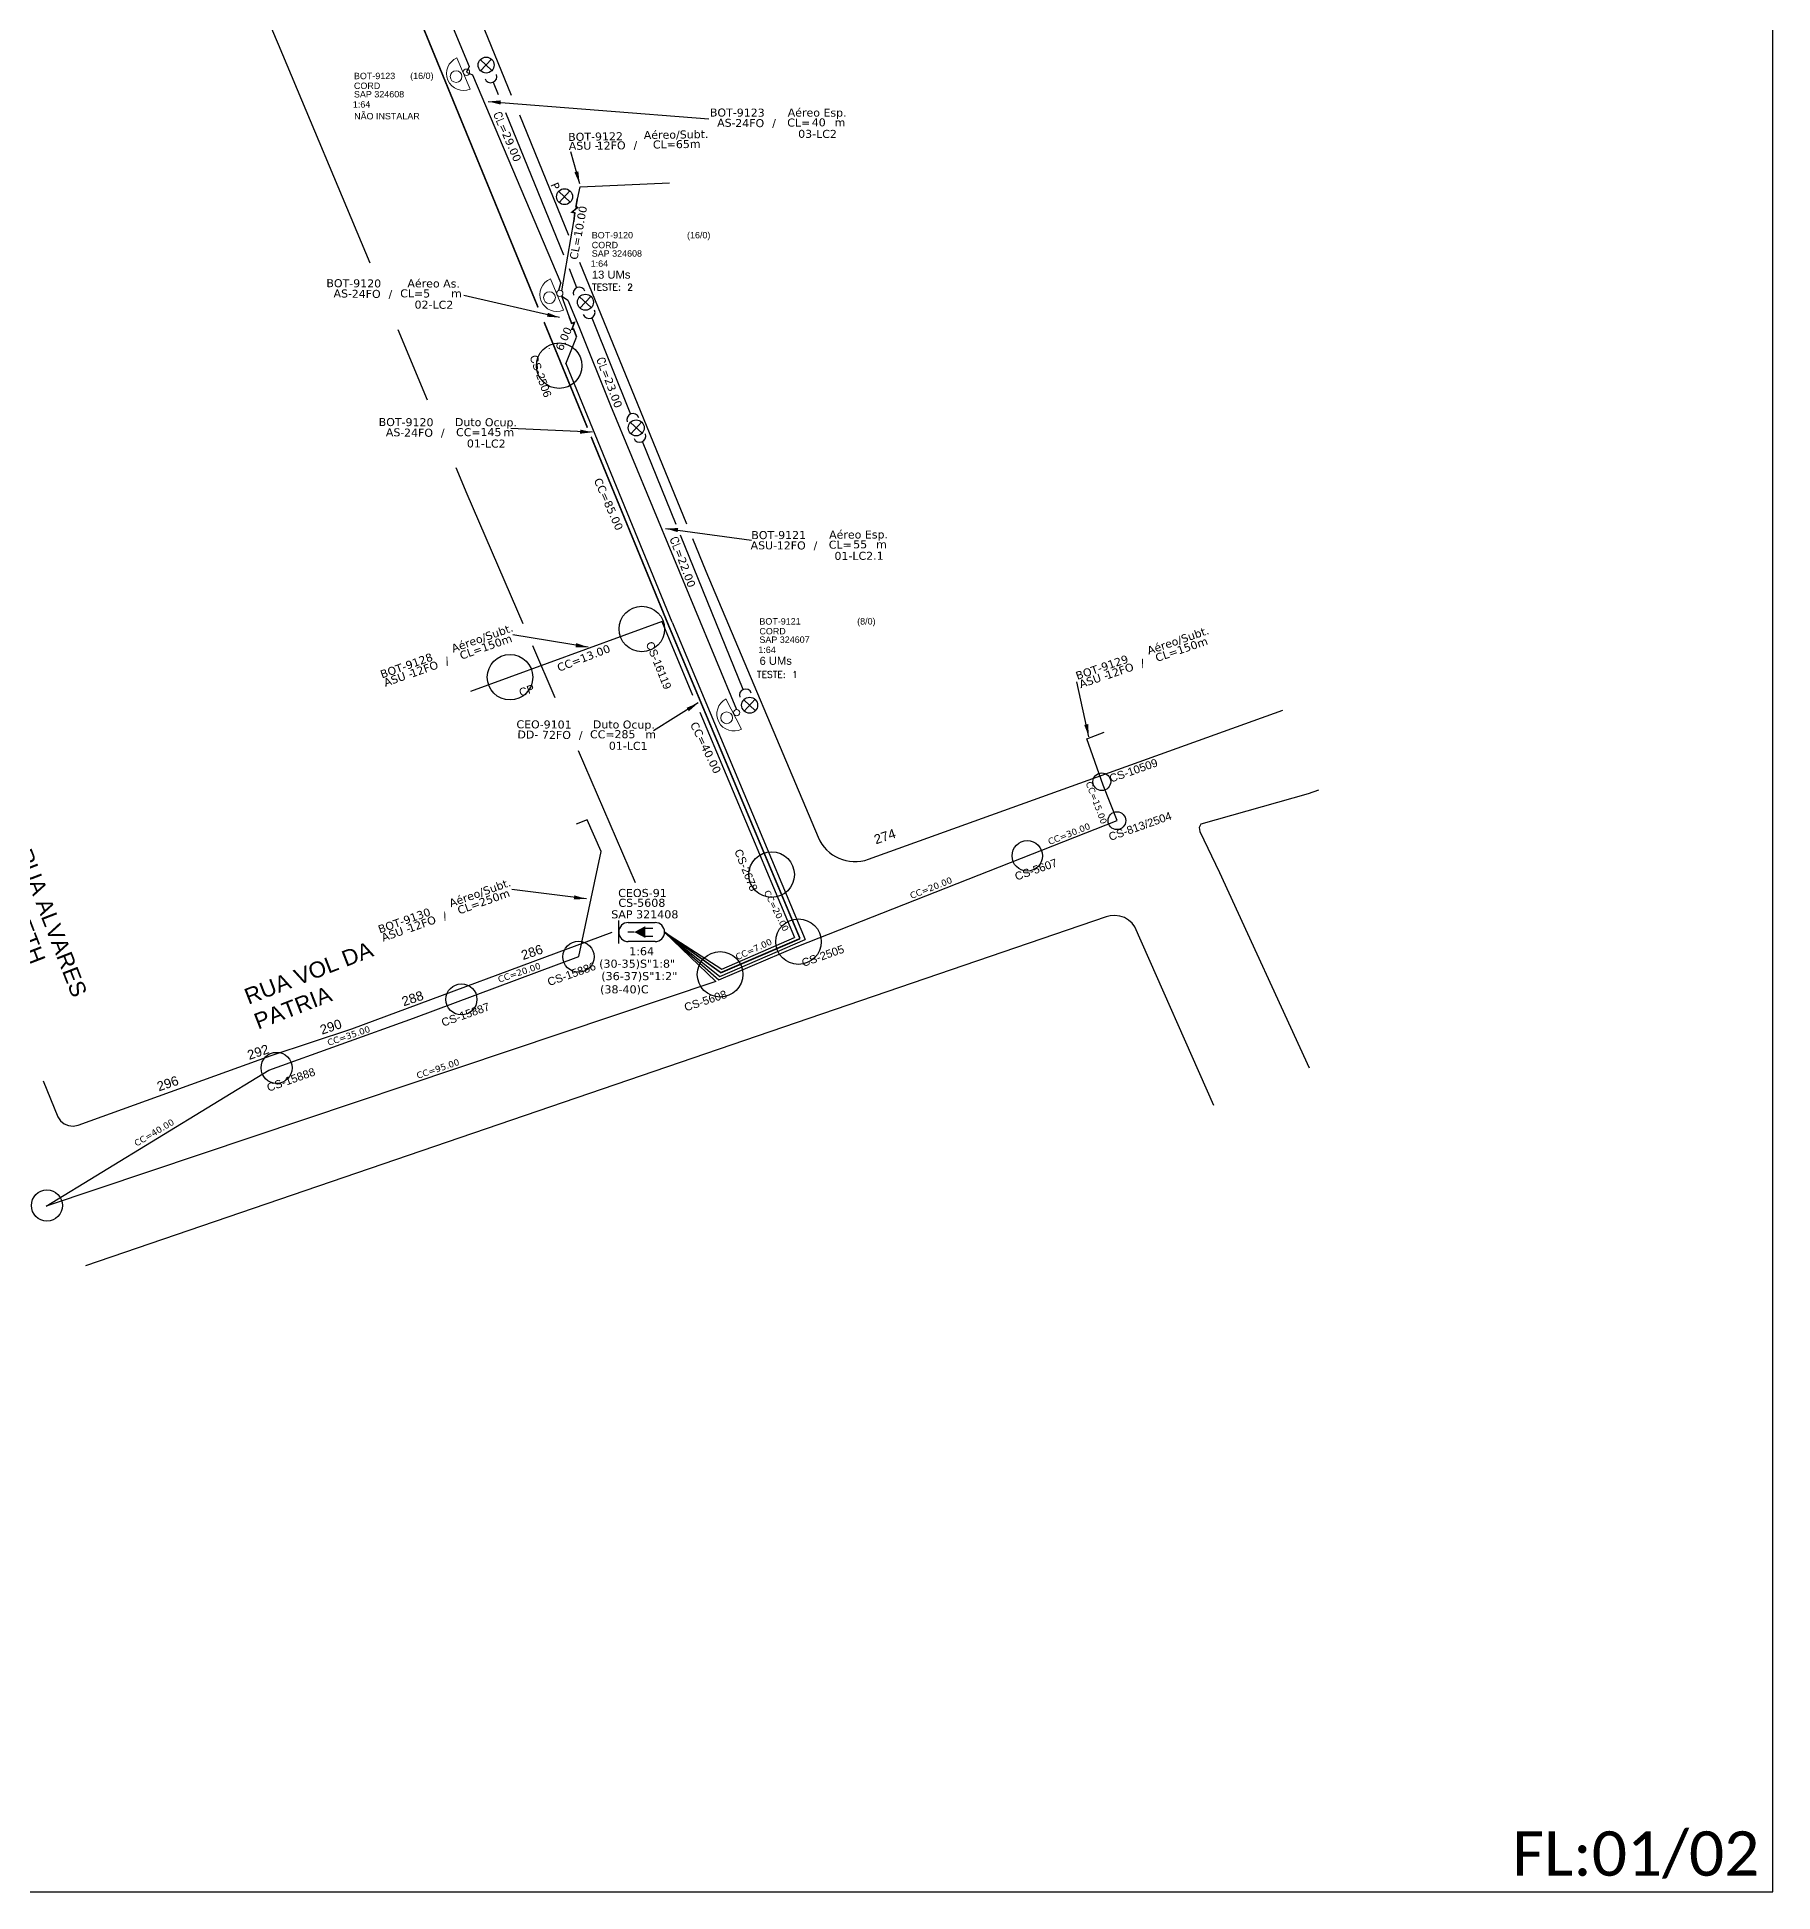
# Model space of a CAD drawing. Extents: x -89 to 1695, y 705 to 1299.
# Drawn here: x 471.3 to 749.2, y 705 to 1002.2 of the extents above; entities that cross this region are included whole.
import ezdxf
from ezdxf.enums import TextEntityAlignment as Align

# ---------------------------------------------------------------- set-up
doc = ezdxf.new("R2010")
doc.units = 0
for name, color, linetype in [('10.4-Postes', 1, 'Continuous'), ('20.4-CEOS', 1, 'Continuous'), ('CAP a instalar', 1, 'Continuous'), ('CD a instalar', 1, 'Continuous'), ('celulas gpon', 7, 'Continuous'), ('label_cabos', 7, 'Continuous'), ('Legenda', 1, 'Continuous'), ('locais', 7, 'Continuous'), ('locais legendas', 7, 'Continuous'), ('QUADRA', 7, 'Continuous'), ('Segmento de Logradouro Texto', 5, 'Continuous'), ('Subida Lateral', 5, 'Continuous')]:
    doc.layers.add(name, color=color, linetype=linetype)
for name, color, linetype, lineweight in [("20.0-LEGENDA DOS CDO'S", 1, 'Continuous', 0), ('20.2-CDO_POSTE', 1, 'Continuous', 5), ('20.6-CORDOALHA_SUPORTE', 7, 'Continuous', 25), ('CORDOALHA_SUPORTE', 7, 'Continuous', 25)]:
    doc.layers.add(name, color=color, linetype=linetype, lineweight=lineweight)
doc.layers.add('EXTRA', color=50, linetype='Continuous', plot=False)
doc.styles.add('ARIAL', font='arial.ttf')
doc.styles.add('DIGICADE', font='arial.ttf')
doc.styles.add('ROMANS', font='romans')
doc.styles.add('siredit', font='verdana.ttf')
doc.styles.get("Standard").update_dxf_attribs({"font": 'arial.ttf'})
doc.styles.add('WMF-Calibri0', font='calibri.ttf')
doc.linetypes.add('FENCELINE1', pattern='A,0.25,-0.1,[133,ltypeshp.shx,S=0.1,R=0,X=-0.1,Y=0],-0.1,1', length=1.45)
doc.dimstyles.new('CC', dxfattribs={"dimtxt": 1, "dimasz": 2, "dimexe": 0.18, "dimexo": 0.0625, "dimgap": 0.09, "dimtad": 0, "dimdec": 0, "dimrnd": 1, "dimzin": 0, "dimdsep": 46, "dimtxsty": 'siredit', "dimblk": 'NONE', "dimcen": 0, "dimse1": 1, "dimse2": 1, "dimsd1": 1, "dimsd2": 1, "dimclrt": 7, "dimadec": 0, "dimazin": 0, "dimtfac": 1, "dimtdec": 0, "dimtofl": 0, "dimtmove": 0, "dimatfit": 3, "dimfxl": 0, "dimtolj": 1, "dimtzin": 0, "dimarcsym": 0})

# ---------------------------------------------------------------- blocks, each defined once
blk = doc.blocks.new('MANHOLE_MS')
at = {"linetype": 'Continuous'}
blk.add_circle((-0.00000001, 0), 0.00001012, dxfattribs=at)
blk = doc.blocks.new('LEGENDA DOS CABOS')
at = {"layer": 'EXTRA', "color": 0, "style": 'siredit'}
for tag, p in [('ID', (4.6, 0.97)), ('XX', (9.03, 0.97))]:
    blk.add_attdef(tag, text='', height=0.48, rotation=359.69, dxfattribs=at).set_placement(p, align=Align.MIDDLE_CENTER)
at = {"layer": 'Legenda', "color": 0, "style": 'siredit'}
for tag, p in [('TIPO_CABO', (1.31, 0)), ('CABO', (4.69, -0.05)), ('/', (6.81, -0.05)), ('METROS', (10.03, -0.05))]:
    blk.add_attdef(tag, text='', height=0.8, rotation=359.69, dxfattribs=at).set_placement(p, align=Align.MIDDLE_CENTER)
blk = doc.blocks.new('*U100')
at = {"layer": '20.4-CEOS', "color": 7, "style": 'siredit'}
for tag, p in [('FIBRAS_SPLITTER', (0, 0)), ('FIBRAS_TOP_C', (0, -4.13)), ('RESERVA_FINAIS', (0, -5.46))]:
    blk.add_attdef(tag, p, '', height=1.01, dxfattribs=at)
for tag, p, flags in [('ID_ATIVIDADE', (0, -6.77), 3), ('QTDE', (0, -9.4), 1), ('FATOR', (0, -8.09), 1), ('FID', (0, -10.71), 1)]:
    blk.add_attdef(tag, p, '', height=1.01, dxfattribs=dict(at, flags=flags))
blk = doc.blocks.new('*U102')
at = {"color": 0}
blk.add_line((2.16, -0.5), (-2.08, -0.76), dxfattribs=at)
for centre, radius in [((-0.02, 0.38), 0.733), ((0.07, -1.02), 0.393)]:
    blk.add_circle(centre, radius, dxfattribs=at)
blk.add_arc((0.04, -0.63), 2.12, 3.4416, 183.4416, dxfattribs=at)
blk = doc.blocks.new('Inst CDOE-16 CAIXA DIST OPT CDOE 48F_16D C_SPL_2_1_8')
at = {"layer": "20.0-LEGENDA DOS CDO'S", "color": 0}
for tag, p, style, flags in [('ID_ATIVIDADE', (0.12, 6.47), 'ARIAL', 3), ('FATOR', (7.92, 6.47), 'ARIAL', 1), ('QTDE', (0.1, -1.17), 'DIGICADE', 3)]:
    blk.add_attdef(tag, p, '', height=0.8, rotation=0.118, dxfattribs=dict(at, style=style, flags=flags))
at = {"layer": "20.0-LEGENDA DOS CDO'S", "color": 0, "style": 'ARIAL'}
for tag, p, height in [('CORDOALHA', (0.12, 4.02), 0.8), ('FID', (0.12, 5.25), 0.8), ('1:XX', (-0.01, 1.7), 0.8), ('SAP', (0.12, 2.96), 0.8), ('UMS', (0.14, 0.22), 1)]:
    blk.add_attdef(tag, p, '', height=height, rotation=0.118, dxfattribs=at)
blk.add_attdef('FIBRAS_UTILIZADAS', text='', height=0.8, rotation=0.118, dxfattribs=at).set_placement((13.48, 5.26), align=Align.CENTER)
blk = doc.blocks.new('Teste  FTTH')
at = {"color": 0, "lineweight": 0, "style": 'ROMANS'}
for tag, p in [('TESTE', (-2.3, -0.29)), ('QTDE', (0.21, -0.29))]:
    blk.add_attdef(tag, p, '', height=0.48, dxfattribs=at)
for tag, p, flags in [('FID', (-2.23, -1.25), 1), ('FATOR', (-2.23, -2.03), 3), ('ID_ATIVIDADE', (-2.23, -2.72), 3)]:
    blk.add_attdef(tag, p, '', height=0.48, dxfattribs=dict(at, flags=flags))
blk = doc.blocks.new('*U104')
at = {"color": 0}
blk.add_line((1.51, -1.63), (-2.15, 0.54), dxfattribs=at)
for centre, radius in [((0.2, 0.32), 0.733), ((-0.52, -0.89), 0.393)]:
    blk.add_circle(centre, radius, dxfattribs=at)
blk.add_arc((-0.32, -0.55), 2.12, 329.3268, 149.3268, dxfattribs=at)
blk = doc.blocks.new('Inst CDOE-8 CAIXA DIST OPT CDOE 48F_8D C_SPL OPTAP')
at = {"layer": "20.0-LEGENDA DOS CDO'S", "color": 0}
for tag, p, style, flags in [('ID_ATIVIDADE', (0.12, 6.47), 'ARIAL', 3), ('FATOR', (7.92, 6.47), 'ARIAL', 1), ('QTDE', (0.23, -0.97), 'DIGICADE', 3)]:
    blk.add_attdef(tag, p, '', height=0.8, rotation=0.118, dxfattribs=dict(at, style=style, flags=flags))
at = {"layer": "20.0-LEGENDA DOS CDO'S", "color": 0, "style": 'ARIAL'}
for tag, p, height in [('CORDOALHA', (0.12, 4.02), 0.8), ('FID', (0.12, 5.25), 0.8), ('1:XX', (-0.01, 1.7), 0.8), ('SAP', (0.12, 2.96), 0.8), ('UMS', (0.14, 0.22), 1)]:
    blk.add_attdef(tag, p, '', height=height, rotation=0.118, dxfattribs=at)
blk.add_attdef('FIBRAS_UTILIZADAS', text='', height=0.8, rotation=0.118, dxfattribs=at).set_placement((13.48, 5.26), align=Align.CENTER)
blk = doc.blocks.new('*U105')
at = {"color": 0}
blk.add_line((2.16, -0.52), (-2.08, -0.75), dxfattribs=at)
for centre, radius in [((-0.02, 0.38), 0.733), ((0.06, -1.02), 0.393)]:
    blk.add_circle(centre, radius, dxfattribs=at)
blk.add_arc((0.04, -0.63), 2.12, 3.0849, 183.0849, dxfattribs=at)
blk = doc.blocks.new('Inst CORD ALUMINIO 4.8 MM 3F(sem recursos)')
at = {"layer": '20.6-CORDOALHA_SUPORTE', "color": 0, "lineweight": 0, "style": 'ROMANS'}
blk.add_attdef('LANCE', text='', height=1, dxfattribs=at).set_placement((-0.54, -2.21), align=Align.RIGHT)
at = {"layer": '20.6-CORDOALHA_SUPORTE', "color": 0, "style": 'siredit'}
blk.add_attdef('QTDE', (-0.54, -2.21), '', height=1, rotation=359.69, dxfattribs=at)
at = {"layer": '20.6-CORDOALHA_SUPORTE', "color": 0, "lineweight": 0, "style": 'ROMANS'}
for tag, p, flags in [('FATOR', (-5.2, -4.44), 3), ('ID_ATIVIDADE', (-5.2, -6.67), 3), ('FID', (-5.2, -8.9), 1)]:
    blk.add_attdef(tag, p, '', height=1, dxfattribs=dict(at, flags=flags))
blk = doc.blocks.new('_None')
blk = doc.blocks.new('Inst CB DT OCUP CFOA-SM-AS-80-TS-24')
at = {"layer": 'label_cabos', "color": 0, "style": 'siredit'}
for tag, flags, p in [('ID_ATIVIDADE', 3, (1.31, 2.67)), ('FATOR', 1, (11.56, 2.55))]:
    blk.add_attdef(tag, text='', height=1, rotation=359.69, dxfattribs=dict(at, flags=flags)).set_placement(p, align=Align.MIDDLE_CENTER)
for tag, p in [('TIPO_CABO', (1.76, 0)), ('DESTINO_CABO', (3.13, 1.26)), ('CABO', (4.69, -0.05)), ('/', (7.71, -0.05)), ('LANCE', (10.91, 0)), ('TIPO_CABO', (13.11, 1.24)), ('UND', (15.96, 0)), ('FID', (13.15, -1.41))]:
    blk.add_attdef(tag, text='', height=1, rotation=359.69, dxfattribs=at).set_placement(p, align=Align.MIDDLE_CENTER)
blk.add_attdef('QTDE', (12.43, -0.47), '', height=1, rotation=359.69, dxfattribs=at)
blk = doc.blocks.new('Inst CB AS CFOA-SM-AS-80-TS-24')
at = {"layer": 'label_cabos', "color": 0, "style": 'siredit'}
for tag, flags, p in [('ID_ATIVIDADE', 3, (1.31, 2.67)), ('FATOR', 1, (11.56, 2.55))]:
    blk.add_attdef(tag, text='', height=1, rotation=359.69, dxfattribs=dict(at, flags=flags)).set_placement(p, align=Align.MIDDLE_CENTER)
for tag, p in [('TIPO_CABO', (1.76, 0)), ('DESTINO_CABO', (3.13, 1.26)), ('CABO', (4.69, -0.05)), ('/', (7.71, -0.05)), ('LANCE', (10.81, 0)), ('TIPO_CABO', (13.11, 1.24)), ('UND', (15.96, 0)), ('FID', (13.15, -1.41))]:
    blk.add_attdef(tag, text='', height=1, rotation=359.69, dxfattribs=at).set_placement(p, align=Align.MIDDLE_CENTER)
blk.add_attdef('QTDE', (12.43, -0.47), '', height=1, rotation=359.69, dxfattribs=at)
blk = doc.blocks.new('Inst CB ESP CFOA-SM-AS-80-TS-24')
at = {"layer": 'label_cabos', "color": 0, "style": 'siredit'}
for tag, flags, p in [('ID_ATIVIDADE', 3, (1.31, 2.67)), ('FATOR', 1, (11.56, 2.55))]:
    blk.add_attdef(tag, text='', height=1, rotation=359.69, dxfattribs=dict(at, flags=flags)).set_placement(p, align=Align.MIDDLE_CENTER)
for tag, p in [('TIPO_CABO', (1.76, 0)), ('DESTINO_CABO', (3.13, 1.26)), ('CABO', (4.69, -0.05)), ('/', (7.71, -0.05)), ('LANCE', (10.81, 0)), ('TIPO_CABO', (13.11, 1.24)), ('UND', (15.96, 0)), ('FID', (13.15, -1.41))]:
    blk.add_attdef(tag, text='', height=1, rotation=359.69, dxfattribs=at).set_placement(p, align=Align.MIDDLE_CENTER)
blk.add_attdef('QTDE', (12.43, -0.47), '', height=1, rotation=359.69, dxfattribs=at)
blk = doc.blocks.new('Inst CB ESP CFOA-SM-ASU-120-S-12')
at = {"layer": 'label_cabos', "color": 0, "style": 'siredit'}
for tag, flags, p in [('ID_ATIVIDADE', 3, (1.31, 2.67)), ('FATOR', 1, (11.56, 2.55))]:
    blk.add_attdef(tag, text='', height=1, rotation=359.69, dxfattribs=dict(at, flags=flags)).set_placement(p, align=Align.MIDDLE_CENTER)
for tag, p in [('TIPO_CABO', (1.26, 0)), ('DESTINO_CABO', (3.13, 1.26)), ('CABO', (4.69, -0.05)), ('/', (7.71, -0.05)), ('LANCE', (10.81, 0)), ('TIPO_CABO', (13.11, 1.24)), ('UND', (15.96, 0)), ('FID', (13.15, -1.41))]:
    blk.add_attdef(tag, text='', height=1, rotation=359.69, dxfattribs=at).set_placement(p, align=Align.MIDDLE_CENTER)
blk.add_attdef('QTDE', (12.43, -0.47), '', height=1, rotation=359.69, dxfattribs=at)
blk = doc.blocks.new('Inst CB DT OCUP CFOA-SM-DD-S-72')
at = {"layer": 'label_cabos', "color": 0, "style": 'siredit'}
for tag, flags, p in [('ID_ATIVIDADE', 3, (1.31, 2.67)), ('FATOR', 1, (11.56, 2.55))]:
    blk.add_attdef(tag, text='', height=1, rotation=359.69, dxfattribs=dict(at, flags=flags)).set_placement(p, align=Align.MIDDLE_CENTER)
for tag, p in [('TIPO_CABO', (1.11, 0)), ('DESTINO_CABO', (3.13, 1.26)), ('CABO', (4.69, -0.05)), ('/', (7.71, -0.05)), ('LANCE', (10.41, 0.02)), ('TIPO_CABO', (13.11, 1.24)), ('UND', (16.46, 0)), ('FID', (13.65, -1.41))]:
    blk.add_attdef(tag, text='', height=1, rotation=359.69, dxfattribs=at).set_placement(p, align=Align.MIDDLE_CENTER)
blk.add_attdef('QTDE', (11.93, -0.45), '', height=1, rotation=359.69, dxfattribs=at)
blk = doc.blocks.new('*U108')
at = {"layer": '20.4-CEOS', "color": 7, "style": 'siredit'}
blk.add_attdef('FIBRAS_SPLITTER', (0, 0), '', height=1.01, dxfattribs=at)
for tag, p, flags in [('ID_ATIVIDADE', (0, -1.48), 3), ('FATOR', (0, -2.79), 1), ('QTDE', (0, -4.11), 1), ('FID', (0, -5.42), 1)]:
    blk.add_attdef(tag, p, '', height=1.01, dxfattribs=dict(at, flags=flags))
blk = doc.blocks.new('CDOE_CT_POSTE')
at = {"layer": "20.0-LEGENDA DOS CDO'S", "color": 0, "style": 'ARIAL'}
for tag, p in [('CDO_N', (0.12, 5.25)), ('CORDOALHA', (0.12, 4.02)), ('SAP', (0.12, 2.96)), ('1:XX', (0.14, 1.23)), ('UMS', (0.14, 0.22))]:
    blk.add_attdef(tag, p, '', height=0.68, rotation=0.118, dxfattribs=at)
blk.add_attdef('FIBRAS_UTILIZADAS', text='', height=0.68, rotation=0.118, dxfattribs=at).set_placement((7.83, 5.26), align=Align.CENTER)

msp = doc.modelspace()

# ---------------------------------------------------------------- linework, layer by layer
msp.add_lwpolyline([(-89.32, 705.02), (749.25, 705.02), (749.25, 1299.02), (-89.32, 1299.02), (-89.32, 705.02)])
at = {"layer": '10.4-Postes', "color": 1}
for p, q in [((542.24, 998.59), (544.11, 996.83)), ((544.05, 998.65), (542.3, 996.77)), ((554.79, 977.49), (556.66, 975.74)), ((556.6, 977.55), (554.85, 975.68)), ((558.15, 960.59), (560.02, 958.84)), ((559.96, 960.65), (558.21, 958.78)), ((566.28, 940.46), (568.15, 938.71)), ((568.09, 940.52), (566.34, 938.65)), ((584.44, 896.03), (586.32, 894.27)), ((586.26, 896.09), (584.5, 894.21))]:
    msp.add_line(p, q, dxfattribs=at)
for centre in [(543.18, 997.71), (555.73, 976.62), (559.08, 959.71), (567.21, 939.58), (585.38, 895.15)]:
    msp.add_circle(centre, 1.28, dxfattribs=at)
at = {"layer": '20.4-CEOS', "color": 7}
for p, q in [((565.94, 860.33), (570.23, 860.33)), ((570.23, 857.27), (565.94, 857.27))]:
    msp.add_line(p, q, dxfattribs=at)
for points in [[(564.41, 856.96), (564.41, 860.64)], [(568.59, 859.4), (569.89, 859.4)], [(566.9, 858.8), (565.87, 858.8)], [(568.59, 858.13), (569.89, 858.13)]]:
    msp.add_lwpolyline(points, dxfattribs=at)
msp.add_lwpolyline([(566.9, 858.8, 0, 1.89, 0), (568.67, 858.8, 1.89, 1.89, 0)], format="xyseb", dxfattribs=at)
for centre, start, end in [((565.94, 858.8), 90, 270), ((570.23, 858.8), 270, 90)]:
    msp.add_arc(centre, 1.53, start, end, dxfattribs=at)
at = {"layer": 'CAP a instalar', "linetype": 'FENCELINE1', "ltscale": 5}
msp.add_line((553.34, 952.26), (553.32, 952.29), dxfattribs=at)
at = {"layer": 'CAP a instalar', "color": 7, "linetype": 'FENCELINE1', "ltscale": 5}
for points in [[(509.46, 1071.92), (540.45, 997.48)], [(540.45, 997.48), (540.03, 996.56), (541, 996.13)], [(541, 996.13), (555.13, 962.75)], [(554.8, 961.62), (555.13, 962.75)], [(555.24, 960.72), (556.44, 957.48)], [(555.24, 960.72), (556.26, 960.04)], [(556.26, 960.04), (558.03, 955.81)], [(555.93, 949.86), (557.67, 954.13)], [(558.03, 955.81), (563.09, 943.14), (583.26, 894.46)], [(572.96, 908.43), (555.98, 949.82), (556.02, 949.69)], [(572.96, 908.43), (594.29, 857.59)], [(571.75, 858.8), (580.59, 851.7), (594.29, 857.59)]]:
    msp.add_lwpolyline(points, dxfattribs=at)
at = {"layer": 'CAP a instalar', "color": 8, "linetype": 'FENCELINE1', "ltscale": 5}
for points in [[(557.81, 976.21), (558.22, 978.22), (572.52, 978.86)], [(555.3, 961.54), (557.24, 972.66)], [(571.39, 908.58), (540.69, 897.35)], [(571.29, 908.54), (576.23, 896.77)], [(577.38, 894.04), (585.83, 873.94)], [(642.01, 882.32), (639.36, 889.76), (642.15, 890.84)], [(644.22, 876.66), (642.01, 882.32)], [(571.75, 858.8), (579.97, 850.88), (472.71, 814.88), (508.39, 836.69), (531.57, 845.01), (558.03, 854.86), (561.62, 871.69), (559.35, 876.78), (557.61, 876.07)], [(593, 856.48), (644.22, 876.66)], [(585.83, 873.94), (592.56, 857.92)], [(571.75, 858.8), (580.42, 851.17)], [(571.75, 858.8), (580.92, 852.86), (592.56, 857.92)], [(580.42, 851.17), (593, 856.48)]]:
    msp.add_lwpolyline(points, dxfattribs=at)
at = {"layer": 'CD a instalar', "color": 7, "ltscale": 5, "const_width": 0.256}
for points in [[(497.58, 1090.3), (551.5, 958.86)], [(552.46, 956.53), (559.4, 939.61)], [(559.99, 938.16), (572.3, 908.16)], [(572.3, 908.16), (593.45, 857.75)], [(571.75, 858.8), (580.77, 852.29), (593.45, 857.75)]]:
    msp.add_lwpolyline(points, dxfattribs=at)
at = {"layer": 'CORDOALHA_SUPORTE'}
for points in [[(543, 995.5, 1), (544.83, 996.21)], [(559.01, 961.48, 1), (557.17, 960.82)], [(558.73, 957.73, 1), (560.55, 958.44)], [(567.61, 941.21, 1), (565.77, 940.56)], [(566.86, 937.89, 1), (568.69, 938.6)], [(585.64, 897.09, 1), (583.79, 896.43)]]:
    msp.add_lwpolyline(points, format="xyb", dxfattribs=at)
for points in [[(545.17, 992.96), (544.37, 994.92)], [(555.62, 967.24), (546.35, 990.05)], [(557.73, 962.04), (556.51, 965.04)], [(560.09, 957.22), (566.32, 941.79)], [(573.62, 924.1), (568.21, 937.41)], [(584.35, 897.66), (574.31, 922.4)]]:
    msp.add_lwpolyline(points, dxfattribs=at)
at = {"layer": 'QUADRA'}
for p, q in [((509.94, 1001), (504.53, 1013.67)), ((542.93, 1003.37), (547.21, 992.89)), ((524.62, 965.95), (509.94, 1001)), ((548.51, 989.72), (556.38, 970.46)), ((558.13, 966.15), (575.26, 924.2)), ((533.8, 944.03), (529.08, 955.3)), ((540.12, 928.95), (538.36, 933.15)), ((549.12, 908.19), (540.12, 928.95)), ((576.23, 921.83), (578.35, 916.64)), ((578.35, 916.64), (596.34, 874)), ((554.25, 896.35), (550.64, 904.67)), ((604.41, 870.46), (670.76, 894.37)), ((567.1, 866.7), (557.95, 887.81)), ((674.84, 880.95), (657.65, 876.11)), ((676.48, 881.53), (674.84, 880.95)), ((657.65, 876.11), (657.38, 875.56)), ((657.38, 875.56), (657.48, 874.93)), ((657.48, 874.93), (660.61, 868.32)), ((660.61, 868.32), (674.98, 837.04)), ((642.46, 861.25), (479, 805.35)), ((643.1, 861.4), (642.46, 861.25)), ((643.87, 861.46), (643.1, 861.4)), ((644.65, 861.36), (643.87, 861.46)), ((645.39, 861.12), (644.65, 861.36)), ((646.05, 860.73), (645.39, 861.12)), ((646.62, 860.23), (646.05, 860.73)), ((647.06, 859.63), (646.62, 860.23)), ((659.71, 831.03), (647.06, 859.63)), ((521.66, 843.28), (563.34, 858.78)), ((508.74, 839.04), (521.66, 843.28)), ((477.85, 827.87), (508.74, 839.04)), ((472.26, 834.97), (474.6, 829.18)), ((474.6, 829.18), (475, 828.56)), ((475, 828.56), (475.58, 828.08)), ((475.58, 828.08), (476.3, 827.79)), ((476.3, 827.79), (477.07, 827.72)), ((477.07, 827.72), (477.85, 827.87))]:
    msp.add_line(p, q, dxfattribs=at)
msp.add_arc((602.24, 876.49), 6.41, 202.8641, 289.8167, dxfattribs=at)
at = {"layer": 'Subida Lateral', "color": 5, "const_width": 0.256}
for points in [[(557.22, 972.62), (557.38, 974.02), (556.93, 974.14), (557.82, 974.89), (557.56, 974.99), (557.79, 976.33)], [(556.44, 957.48), (556.86, 956.33), (557.31, 956.46), (556.92, 955.37), (557.19, 955.4), (557.67, 954.13)]]:
    msp.add_lwpolyline(points, dxfattribs=at)

# ---------------------------------------------------------------- block references
at = {"color": 0, "lineweight": 0, "xscale": 1.282051282051282, "yscale": 1.282051282051282, "zscale": 1.282051282051282}
for p, rotation, values in [((548.58, 987.18), 293.583914774612, {'QTDE': '29.00', 'LANCE': 'CL='}), ((564.98, 947.7), 290.7460802804651, {'QTDE': '23.00', 'LANCE': 'CL='}), ((576.72, 918.93), 290.7460802804651, {'QTDE': '22.00', 'LANCE': 'CL='})]:
    msp.add_blockref('Inst CORD ALUMINIO 4.8 MM 3F(sem recursos)', p, dxfattribs=dict(at, rotation=rotation)).add_auto_attribs(values)
at = {"color": 0, "lineweight": 0}
ref = msp.add_blockref('Inst CB DT OCUP CFOA-SM-DD-S-72', (548.44, 890.45), dxfattribs=dict(at, xscale=1.282051282051282, yscale=1.282051282051282, zscale=1.282051282051282))
ref.add_attrib('DESTINO_CABO', 'CEO-9101', dxfattribs={"layer": 'label_cabos', "color": 0, "height": 1.282, "rotation": 359.69, "style": 'siredit'}).set_placement((552.45, 892.07), align=Align.MIDDLE_CENTER)
ref.add_attrib('TIPO_CABO', 'Duto Ocup.', dxfattribs={"layer": 'label_cabos', "color": 0, "height": 1.282, "rotation": 359.69, "style": 'siredit'}).set_placement((565.24, 892.05), align=Align.MIDDLE_CENTER)
ref.add_attrib('/', '/', dxfattribs={"layer": 'label_cabos', "color": 0, "height": 1.28, "rotation": 359.69, "style": 'siredit'}).set_placement((558.33, 890.39), align=Align.MIDDLE_CENTER)
ref.add_attrib('FID', '01-LC1', dxfattribs={"layer": 'label_cabos', "color": 0, "height": 1.282, "rotation": 359.69, "style": 'siredit'}).set_placement((565.93, 888.64), align=Align.MIDDLE_CENTER)
ref.add_attrib('LANCE', 'CC=', dxfattribs={"layer": 'label_cabos', "color": 0, "height": 1.282, "rotation": 359.69, "style": 'siredit'}).set_placement((561.78, 890.48), align=Align.MIDDLE_CENTER)
ref.add_attrib('UND', 'm', dxfattribs={"layer": 'label_cabos', "color": 0, "height": 1.28, "rotation": 359.69, "style": 'siredit'}).set_placement((569.54, 890.46), align=Align.MIDDLE_CENTER)
ref.add_attrib('CABO', '72FO', dxfattribs={"layer": 'label_cabos', "color": 0, "height": 1.282, "rotation": 359.69, "style": 'siredit'}).set_placement((554.44, 890.39), align=Align.MIDDLE_CENTER)
ref.add_attrib('TIPO_CABO', 'DD-', dxfattribs={"layer": 'label_cabos', "color": 0, "height": 1.282, "rotation": 359.69, "style": 'siredit'}).set_placement((549.86, 890.45), align=Align.MIDDLE_CENTER)
ref.add_attrib('QTDE', '285', (563.73, 889.87), dxfattribs={"layer": 'label_cabos', "color": 0, "height": 1.282, "rotation": 359.69, "style": 'siredit'})
at = {"layer": "20.0-LEGENDA DOS CDO'S", "color": 252}
ref = msp.add_blockref('CDOE_CT_POSTE', (521.86, 988.71), dxfattribs=dict(at, xscale=1.282051282051282, yscale=1.282051282051282, zscale=1.282051282051282))
ref.add_attrib('CDO_N', 'BOT-9123', (522.01, 995.44), dxfattribs={"color": 0, "height": 1.026, "rotation": 0.118, "style": 'ARIAL'})
ref.add_attrib('CORDOALHA', 'CORD', (522.01, 993.87), dxfattribs={"color": 0, "height": 1.026, "rotation": 0.118, "style": 'ARIAL'})
ref.add_attrib('SAP', 'SAP 324608', (522.01, 992.51), dxfattribs={"color": 0, "height": 1.026, "rotation": 0.118, "style": 'ARIAL'})
ref.add_attrib('1:XX', '1:64', (521.84, 990.89), dxfattribs={"color": 0, "height": 1.026, "rotation": 0.118, "style": 'ARIAL'})
ref.add_attrib('UMS', 'NÃO INSTALAR', (522.04, 988.99), dxfattribs={"color": 0, "height": 1.0256, "rotation": 0.118, "style": 'ARIAL'})
ref.add_attrib('FIBRAS_UTILIZADAS', '     (16/0)', dxfattribs={"color": 0, "height": 1.0256, "rotation": 0.118, "style": 'ARIAL'}).set_placement((531.89, 995.46), align=Align.CENTER)
at = {"layer": "20.0-LEGENDA DOS CDO'S", "color": 7, "lineweight": 0, "xscale": 1.282051282051282, "yscale": 1.282051282051282, "zscale": 1.282051282051282}
for name, p, values in [('Inst CDOE-16 CAIXA DIST OPT CDOE 48F_16D C_SPL_2_1_8', (559.94, 963.2), {'FID': 'BOT-9120', 'CORDOALHA': 'CORD', 'SAP': 'SAP 324608', '1:XX': '1:64', 'UMS': '13 UMs', 'FIBRAS_UTILIZADAS': '(16/0)'}), ('Inst CDOE-8 CAIXA DIST OPT CDOE 48F_8D C_SPL OPTAP', (586.79, 901.33), {'FID': 'BOT-9121', 'CORDOALHA': 'CORD', 'SAP': 'SAP 324607', '1:XX': '1:64', 'UMS': '6 UMs', 'FIBRAS_UTILIZADAS': '(8/0)'})]:
    msp.add_blockref(name, p, dxfattribs=at).add_auto_attribs(values)
at = {"layer": "20.0-LEGENDA DOS CDO'S", "color": 7, "lineweight": 0}
for p, xscale, yscale, zscale, rotation, values in [((565.3, 962.24), 2.244230769230762, 2.244230769230763, 2.244230769230763, 0.004078562105398154, {'TESTE': 'TESTE:', 'QTDE': '2'}), ((591.71, 900.18), 2.24423076923077, 2.24423076923077, 2.24423076923077, 3.126797674104016e-05, {'TESTE': 'TESTE:', 'QTDE': '1'})]:
    msp.add_blockref('Teste  FTTH', p, dxfattribs=dict(at, xscale=xscale, yscale=yscale, zscale=zscale, rotation=rotation)).add_auto_attribs(values)
at = {"layer": '20.2-CDO_POSTE', "color": 252, "xscale": -1.282051282051282, "yscale": 1.282051282051282, "zscale": 1.282051282051282, "rotation": 116.241863522202}
msp.add_blockref('*U105', (538.82, 996.05), dxfattribs=at)
at = {"layer": '20.2-CDO_POSTE', "color": 7, "xscale": -1.282051282051282, "yscale": 1.282051282051282, "zscale": 1.282051282051282}
for name, p, rotation in [('*U102', (553.77, 960.64), 116.241863522202), ('*U104', (582.12, 893.36), 86.63798668836853)]:
    msp.add_blockref(name, p, dxfattribs=dict(at, rotation=rotation))
at = {"layer": '20.4-CEOS', "color": 0, "lineweight": 0}
ref = msp.add_blockref('*U100', (561.28, 853.09), dxfattribs=dict(at, xscale=1.282051282051282, yscale=1.282051282051282, zscale=1.282051282051282))
ref.add_attrib('FIBRAS_SPLITTER', '(30-35)S"1:8"', (561.28, 853.09), dxfattribs={"color": 7, "height": 1.2945, "style": 'siredit'})
ref.add_attrib('FIBRAS_TOP_C', '(38-40)C', (561.43, 848.98), dxfattribs={"color": 7, "height": 1.294, "style": 'siredit'})
at = {"layer": '20.4-CEOS', "color": 0, "lineweight": 0, "xscale": 1.282051282051282, "yscale": 1.282051282051282, "zscale": 1.282051282051282}
msp.add_blockref('*U108', (561.62, 851.1), dxfattribs=at).add_auto_attribs({'FIBRAS_SPLITTER': '(36-37)S"1:2"'})
at = {"layer": 'label_cabos'}
ref = msp.add_blockref('Inst CB ESP CFOA-SM-AS-80-TS-24', (579.39, 988.46), dxfattribs=dict(at, xscale=1.282051282051282, yscale=1.282051282051282, zscale=1.282051282051282, rotation=0.1315642785740553))
ref.add_attrib('DESTINO_CABO', 'BOT-9123', dxfattribs={"color": 0, "height": 1.282, "rotation": 359.8216, "style": 'siredit'}).set_placement((583.4, 990.09), align=Align.MIDDLE_CENTER)
ref.add_attrib('TIPO_CABO', 'Aéreo Esp.', dxfattribs={"color": 0, "height": 1.282, "rotation": 359.8216, "style": 'siredit'}).set_placement((596.19, 990.09), align=Align.MIDDLE_CENTER)
ref.add_attrib('CABO', '24FO', dxfattribs={"color": 0, "height": 1.282, "rotation": 359.8216, "style": 'siredit'}).set_placement((585.39, 988.41), align=Align.MIDDLE_CENTER)
ref.add_attrib('/', '/', dxfattribs={"color": 0, "height": 1.28, "rotation": 359.8216, "style": 'siredit'}).set_placement((589.28, 988.41), align=Align.MIDDLE_CENTER)
ref.add_attrib('TIPO_CABO', 'AS-', dxfattribs={"color": 0, "height": 1.282, "rotation": 359.8216, "style": 'siredit'}).set_placement((581.65, 988.46), align=Align.MIDDLE_CENTER)
ref.add_attrib('FID', '03-LC2', dxfattribs={"color": 0, "height": 1.282, "rotation": 359.8216, "style": 'siredit'}).set_placement((596.25, 986.68), align=Align.MIDDLE_CENTER)
ref.add_attrib('LANCE', 'CL=', dxfattribs={"color": 0, "height": 1.282, "rotation": 359.8216, "style": 'siredit'}).set_placement((593.24, 988.49), align=Align.MIDDLE_CENTER)
ref.add_attrib('QTDE', '40', (595.32, 987.89), dxfattribs={"color": 0, "height": 1.282, "rotation": 359.8216, "style": 'siredit'})
ref.add_attrib('UND', 'm', dxfattribs={"color": 0, "height": 1.28, "rotation": 359.8216, "style": 'siredit'}).set_placement((599.85, 988.51), align=Align.MIDDLE_CENTER)
at = {"layer": 'label_cabos', "lineweight": 0}
ref = msp.add_blockref('LEGENDA DOS CABOS', (555.31, 984.05), dxfattribs=dict(at, xscale=1.282051282051282, yscale=1.282051282051282, zscale=1.282051282051282, rotation=1.161572466539759))
ref.add_attrib('ID', 'BOT-9122', dxfattribs={"color": 0, "height": 1.282, "rotation": 0.8516, "style": 'siredit'}).set_placement((560.7, 986.25), align=Align.MIDDLE_CENTER)
ref.add_attrib('CABO', '12FO', dxfattribs={"color": 0, "height": 1.282, "rotation": 0.8516, "style": 'siredit'}).set_placement((563.2, 984.82), align=Align.MIDDLE_CENTER)
ref.add_attrib('METROS', 'CL=65m', dxfattribs={"color": 0, "height": 1.282, "rotation": 0.8516, "style": 'siredit'}).set_placement((573.7, 985.03), align=Align.MIDDLE_CENTER)
ref.add_attrib('XX', 'Aéreo/Subt.', dxfattribs={"color": 0, "height": 1.2821, "rotation": 0.8516, "style": 'siredit'}).set_placement((573.6, 986.57), align=Align.MIDDLE_CENTER)
ref.add_attrib('/', '/', dxfattribs={"color": 0, "height": 1.28, "rotation": 0.8516, "style": 'siredit'}).set_placement((567.08, 984.9), align=Align.MIDDLE_CENTER)
ref.add_attrib('TIPO_CABO', 'ASU -', dxfattribs={"color": 0, "height": 1.282, "rotation": 0.8516, "style": 'siredit'}).set_placement((558.81, 984.79), align=Align.MIDDLE_CENTER)
at = {"layer": 'label_cabos'}
ref = msp.add_blockref('Inst CB AS CFOA-SM-AS-80-TS-24', (517.97, 961.12), dxfattribs=dict(at, xscale=1.282051282051282, yscale=1.282051282051282, zscale=1.282051282051282))
ref.add_attrib('DESTINO_CABO', 'BOT-9120', dxfattribs={"color": 0, "height": 1.282, "rotation": 359.69, "style": 'siredit'}).set_placement((521.98, 962.74), align=Align.MIDDLE_CENTER)
ref.add_attrib('TIPO_CABO', 'Aéreo As.', dxfattribs={"color": 0, "height": 1.282, "rotation": 359.69, "style": 'siredit'}).set_placement((534.77, 962.72), align=Align.MIDDLE_CENTER)
ref.add_attrib('CABO', '24FO', dxfattribs={"color": 0, "height": 1.282, "rotation": 359.69, "style": 'siredit'}).set_placement((523.97, 961.05), align=Align.MIDDLE_CENTER)
ref.add_attrib('/', '/', dxfattribs={"color": 0, "height": 1.28, "rotation": 359.69, "style": 'siredit'}).set_placement((527.85, 961.05), align=Align.MIDDLE_CENTER)
ref.add_attrib('TIPO_CABO', 'AS-', dxfattribs={"color": 0, "height": 1.282, "rotation": 359.69, "style": 'siredit'}).set_placement((520.22, 961.11), align=Align.MIDDLE_CENTER)
ref.add_attrib('FID', '02-LC2', dxfattribs={"color": 0, "height": 1.282, "rotation": 359.69, "style": 'siredit'}).set_placement((534.82, 959.31), align=Align.MIDDLE_CENTER)
ref.add_attrib('LANCE', 'CL=5', dxfattribs={"color": 0, "height": 1.282, "rotation": 359.69, "style": 'siredit'}).set_placement((531.82, 961.12), align=Align.MIDDLE_CENTER)
ref.add_attrib('UND', 'm', dxfattribs={"color": 0, "height": 1.28, "rotation": 359.69, "style": 'siredit'}).set_placement((538.43, 961.12), align=Align.MIDDLE_CENTER)
at = {"layer": 'label_cabos', "lineweight": 0}
ref = msp.add_blockref('Inst CB DT OCUP CFOA-SM-AS-80-TS-24', (526.34, 938.88), dxfattribs=dict(at, xscale=1.282051282051282, yscale=1.282051282051282, zscale=1.282051282051282))
ref.add_attrib('DESTINO_CABO', 'BOT-9120', dxfattribs={"color": 0, "height": 1.282, "rotation": 359.69, "style": 'siredit'}).set_placement((530.36, 940.5), align=Align.MIDDLE_CENTER)
ref.add_attrib('CABO', '24FO', dxfattribs={"color": 0, "height": 1.282, "rotation": 359.69, "style": 'siredit'}).set_placement((532.35, 938.81), align=Align.MIDDLE_CENTER)
ref.add_attrib('TIPO_CABO', 'Duto Ocup.', dxfattribs={"color": 0, "height": 1.282, "rotation": 359.69, "style": 'siredit'}).set_placement((543.15, 940.48), align=Align.MIDDLE_CENTER)
ref.add_attrib('/', '/', dxfattribs={"color": 0, "height": 1.28, "rotation": 359.69, "style": 'siredit'}).set_placement((536.23, 938.81), align=Align.MIDDLE_CENTER)
ref.add_attrib('TIPO_CABO', 'AS-', dxfattribs={"color": 0, "height": 1.282, "rotation": 359.69, "style": 'siredit'}).set_placement((528.6, 938.87), align=Align.MIDDLE_CENTER)
ref.add_attrib('FID', '01-LC2', dxfattribs={"color": 0, "height": 1.282, "rotation": 359.69, "style": 'siredit'}).set_placement((543.2, 937.07), align=Align.MIDDLE_CENTER)
ref.add_attrib('LANCE', 'CC=', dxfattribs={"color": 0, "height": 1.282, "rotation": 359.69, "style": 'siredit'}).set_placement((540.33, 938.88), align=Align.MIDDLE_CENTER)
ref.add_attrib('QTDE', '145', (542.28, 938.27), dxfattribs={"color": 0, "height": 1.282, "rotation": 359.69, "style": 'siredit'})
ref.add_attrib('UND', 'm', dxfattribs={"color": 0, "height": 1.28, "rotation": 359.69, "style": 'siredit'}).set_placement((546.81, 938.88), align=Align.MIDDLE_CENTER)
at = {"layer": 'label_cabos'}
ref = msp.add_blockref('Inst CB ESP CFOA-SM-ASU-120-S-12', (586.03, 920.76), dxfattribs=dict(at, xscale=1.282051282051282, yscale=1.282051282051282, zscale=1.282051282051282, rotation=0.4634636605450984))
ref.add_attrib('DESTINO_CABO', 'BOT-9121', dxfattribs={"color": 0, "height": 1.282, "rotation": 0.1535, "style": 'siredit'}).set_placement((590.03, 922.41), align=Align.MIDDLE_CENTER)
ref.add_attrib('TIPO_CABO', 'Aéreo Esp.', dxfattribs={"color": 0, "height": 1.282, "rotation": 0.1535, "style": 'siredit'}).set_placement((602.82, 922.49), align=Align.MIDDLE_CENTER)
ref.add_attrib('CABO', '12FO', dxfattribs={"color": 0, "height": 1.282, "rotation": 0.1535, "style": 'siredit'}).set_placement((592.04, 920.74), align=Align.MIDDLE_CENTER)
ref.add_attrib('/', '/', dxfattribs={"color": 0, "height": 1.28, "rotation": 0.1535, "style": 'siredit'}).set_placement((595.92, 920.77), align=Align.MIDDLE_CENTER)
ref.add_attrib('TIPO_CABO', 'ASU-', dxfattribs={"color": 0, "height": 1.282, "rotation": 0.1535, "style": 'siredit'}).set_placement((587.65, 920.76), align=Align.MIDDLE_CENTER)
ref.add_attrib('FID', '01-LC2.1', dxfattribs={"color": 0, "height": 1.282, "rotation": 0.1535, "style": 'siredit'}).set_placement((602.9, 919.08), align=Align.MIDDLE_CENTER)
ref.add_attrib('LANCE', 'CL=', dxfattribs={"color": 0, "height": 1.282, "rotation": 0.1535, "style": 'siredit'}).set_placement((599.89, 920.87), align=Align.MIDDLE_CENTER)
ref.add_attrib('QTDE', '55', (601.97, 920.28), dxfattribs={"color": 0, "height": 1.282, "rotation": 0.1535, "style": 'siredit'})
ref.add_attrib('UND', 'm', dxfattribs={"color": 0, "height": 1.28, "rotation": 0.1535, "style": 'siredit'}).set_placement((606.49, 920.92), align=Align.MIDDLE_CENTER)
at = {"layer": 'label_cabos', "lineweight": 0}
ref = msp.add_blockref('LEGENDA DOS CABOS', (526.02, 897.69), dxfattribs=dict(at, xscale=1.282051282051282, yscale=1.282051282051282, zscale=1.282051282051282, rotation=19.78716864117827))
ref.add_attrib('ID', 'BOT-9128', dxfattribs={"color": 0, "height": 1.282, "rotation": 19.4772, "style": 'siredit'}).set_placement((530.42, 901.49), align=Align.MIDDLE_CENTER)
ref.add_attrib('CABO', '12FO', dxfattribs={"color": 0, "height": 1.282, "rotation": 19.4772, "style": 'siredit'}).set_placement((533.25, 900.93), align=Align.MIDDLE_CENTER)
ref.add_attrib('METROS', 'CL=150m', dxfattribs={"color": 0, "height": 1.282, "rotation": 19.4772, "style": 'siredit'}).set_placement((543.13, 904.49), align=Align.MIDDLE_CENTER)
ref.add_attrib('XX', 'Aéreo/Subt.', dxfattribs={"color": 0, "height": 1.2821, "rotation": 19.4772, "style": 'siredit'}).set_placement((542.55, 905.91), align=Align.MIDDLE_CENTER)
ref.add_attrib('/', '/', dxfattribs={"color": 0, "height": 1.28, "rotation": 19.4772, "style": 'siredit'}).set_placement((536.9, 902.25), align=Align.MIDDLE_CENTER)
ref.add_attrib('TIPO_CABO', 'ASU -', dxfattribs={"color": 0, "height": 1.282, "rotation": 19.4772, "style": 'siredit'}).set_placement((529.09, 899.5), align=Align.MIDDLE_CENTER)
ref = msp.add_blockref('LEGENDA DOS CABOS', (637.36, 897.45), dxfattribs=dict(at, xscale=1.282051282051282, yscale=1.282051282051282, zscale=1.282051282051282, rotation=19.24187827537693))
ref.add_attrib('ID', 'BOT-9129', dxfattribs={"color": 0, "height": 1.282, "rotation": 18.9319, "style": 'siredit'}).set_placement((641.8, 901.22), align=Align.MIDDLE_CENTER)
ref.add_attrib('CABO', '12FO', dxfattribs={"color": 0, "height": 1.282, "rotation": 18.9319, "style": 'siredit'}).set_placement((644.62, 900.63), align=Align.MIDDLE_CENTER)
ref.add_attrib('METROS', 'CL=150m', dxfattribs={"color": 0, "height": 1.282, "rotation": 18.9319, "style": 'siredit'}).set_placement((654.54, 904.09), align=Align.MIDDLE_CENTER)
ref.add_attrib('XX', 'Aéreo/Subt.', dxfattribs={"color": 0, "height": 1.2821, "rotation": 18.9319, "style": 'siredit'}).set_placement((653.97, 905.52), align=Align.MIDDLE_CENTER)
ref.add_attrib('/', '/', dxfattribs={"color": 0, "height": 1.28, "rotation": 18.9319, "style": 'siredit'}).set_placement((648.28, 901.91), align=Align.MIDDLE_CENTER)
ref.add_attrib('TIPO_CABO', 'ASU -', dxfattribs={"color": 0, "height": 1.282, "rotation": 18.9319, "style": 'siredit'}).set_placement((640.46, 899.24), align=Align.MIDDLE_CENTER)
ref = msp.add_blockref('LEGENDA DOS CABOS', (525.67, 856.84), dxfattribs=dict(at, xscale=1.282051282051282, yscale=1.282051282051282, zscale=1.282051282051282, rotation=19.90634344193157))
ref.add_attrib('ID', 'BOT-9130', dxfattribs={"color": 0, "height": 1.282, "rotation": 19.5964, "style": 'siredit'}).set_placement((530.07, 860.65), align=Align.MIDDLE_CENTER)
ref.add_attrib('CABO', '12FO', dxfattribs={"color": 0, "height": 1.282, "rotation": 19.5964, "style": 'siredit'}).set_placement((532.89, 860.1), align=Align.MIDDLE_CENTER)
ref.add_attrib('METROS', 'CL=250m', dxfattribs={"color": 0, "height": 1.282, "rotation": 19.5964, "style": 'siredit'}).set_placement((542.77, 863.68), align=Align.MIDDLE_CENTER)
ref.add_attrib('XX', 'Aéreo/Subt.', dxfattribs={"color": 0, "height": 1.2821, "rotation": 19.5964, "style": 'siredit'}).set_placement((542.18, 865.1), align=Align.MIDDLE_CENTER)
ref.add_attrib('/', '/', dxfattribs={"color": 0, "height": 1.28, "rotation": 19.5964, "style": 'siredit'}).set_placement((536.54, 861.42), align=Align.MIDDLE_CENTER)
ref.add_attrib('TIPO_CABO', 'ASU -', dxfattribs={"color": 0, "height": 1.282, "rotation": 19.5964, "style": 'siredit'}).set_placement((528.74, 858.66), align=Align.MIDDLE_CENTER)
at = {"layer": 'locais', "color": 30}
for p, xscale, yscale, zscale, rotation in [((554.87, 949.54), 360187.3672792308, 360187.3672792308, 360187.3672792308, 21.07095139798609), ((568.12, 907.36), 360187.3672792308, 360187.3672792308, 360187.3672792308, 21.07095139798609), ((547.01, 899.63), 360187.3672792308, 360187.3672792308, 360187.3672792308, 21.07095139798609), ((641.78, 882.89), 140311.4763489085, 140311.4763489085, 140311.4763489085, 21.07095139798609), ((644.2, 876.65), 140311.4763489085, 140311.4763489085, 140311.4763489085, 21.07095139798609), ((629.84, 871.01), 240946.373504379, 240946.373504379, 240946.373504379, 21.07095139798609), ((588.9, 868.01), 360187.3672792308, 360187.3672792308, 360187.3672792308, 21.07095139798609), ((593.2, 857.26), 360187.3672792308, 360187.3672792308, 360187.3672792308, 21.07095139798609), ((557.97, 854.85), 246269.4429739017, 246269.4429739016, 246269.4429739016, 20.97349329428625), ((580.65, 852.03), 360187.3672792308, 360187.3672792308, 360187.3672792308, 25.44174846978405), ((580.65, 852.03), 360187.3672792308, 360187.3672792308, 360187.3672792308, 25.44174846978405), ((539.22, 848.02), 246269.4429739017, 246269.4429739016, 246269.4429739016, 20.97349329428625), ((509.63, 837.04), 246269.4429739017, 246269.4429739016, 246269.4429739016, 20.97349329428625), ((472.85, 814.99), 246269.4429739017, 246269.4429739016, 246269.4429739016, 20.97349329428625)]:
    msp.add_blockref('MANHOLE_MS', p, dxfattribs=dict(at, xscale=xscale, yscale=yscale, zscale=zscale, rotation=rotation))

# ---------------------------------------------------------------- texts
at = {"color": 8, "lineweight": 0, "style": 'DIGICADE'}
for s, p in [('274', (605.6, 872.85)), ('286', (549.1, 854.31)), ('288', (529.98, 846.9)), ('290', (516.88, 842.35)), ('292', (505.24, 838.31)), ('296', (490.76, 833.27))]:
    msp.add_text(s, height=1.507, rotation=18.6557, dxfattribs=at).set_placement(p)
at = {"color": 7, "style": 'WMF-Calibri0'}
msp.add_text('FL:01/02', height=7.131, dxfattribs=at).set_placement((707.5, 707.6))
at = {"layer": '20.4-CEOS', "color": 7, "lineweight": 0, "style": 'siredit'}
for s, p in [('CEOS-91', (568.22, 865.71)), ('SAP 321408', (568.59, 862.29)), ('CS-5608', (568.12, 864.14)), ('1:64', (568.08, 856.38))]:
    msp.add_text(s, height=1.294, dxfattribs=at).set_placement(p, align=Align.TOP_CENTER)
at = {"layer": 'CAP a instalar', "color": 30}
msp.add_text('CS-15887', height=1.282, rotation=19.4641, dxfattribs=at).set_placement((536.29, 843.64))
at = {"layer": 'celulas gpon', "color": 1, "style": 'siredit'}
msp.add_text('P', height=1.28, rotation=292.7666, dxfattribs=at).set_placement((553.47, 978.57))
at = {"layer": 'celulas gpon', "style": 'siredit'}
for s, height, rotation, p in [('CL=10.00', 1.282, 79.5905, (557.79, 966.44)), ('6.00', 1.282, 66.4019, (555.4, 951.8)), ('CC=85.00', 1.282, 293.7879, (560.4, 931.2)), ('CC=13.00', 1.282, 21.2112, (554.85, 900.49)), ('CC=40.00', 1.282, 295.8946, (575.81, 892.09)), ('CC=15.00', 1.026, 290.6793, (639.17, 882.7)), ('CC=30.00', 1.022, 21.6263, (633.4, 872.75)), ('CC=20.00', 1.022, 296.3095, (587.63, 865.2)), ('CC=20.00', 1.022, 21.6263, (611.29, 864.1)), ('CC=7.00', 1.022, 24.8228, (583.41, 854.27)), ('CC=20.00', 1.022, 18.6385, (545.26, 850.69)), ('CC=35.00', 1.022, 18.6385, (517.94, 840.56)), ('CC=95.00', 1.022, 18.6385, (532.23, 835.28)), ('CC=40.00', 1.022, 30.7747, (487.2, 824.41))]:
    msp.add_text(s, height=height, rotation=rotation, dxfattribs=at).set_placement(p)
at = {"layer": 'locais legendas', "color": 30}
for s, height, rotation, p in [('CS-2506', 1.282, 289.8225, (550.11, 950.98)), ('CS-16119', 1.282, 291.8014, (568.72, 905.03)), ('CP', 1.282, 19.1115, (548.72, 896.5)), ('CS-10509', 1.282, 19.4641, (643.26, 882.74)), ('CS-813/2504', 1.2821, 19.4641, (643.14, 873.39)), ('CS-2678', 1.282, 291.8014, (582.9, 871.78)), ('CS-5607', 1.282, 19.4641, (628.12, 867.04)), ('CS-2505', 1.282, 19.4641, (593.99, 853.21)), ('CS-15886', 1.282, 19.4641, (553.27, 850.14)), ('CS-5608', 1.282, 18.4349, (575.16, 846.08)), ('CS-15888', 1.282, 19.4641, (508.34, 833.21))]:
    msp.add_text(s, height=height, rotation=rotation, dxfattribs=at).set_placement(p)
at = {"layer": 'Segmento de Logradouro Texto', "color": 7, "linetype": 'Continuous', "char_height": 2.5641, "width": 25.2825, "attachment_point": 1, "style": 'DIGICADE'}
for s, insert, rotation in [('\\o\\l\\fArial|b0|i0|c0|p34;\\T1.0000000000;\\W1.0000000000;RUA ALVARES BORGETH', (470.28, 872.44), 291.2057), ('\\o\\l\\fArial|b0|i0|c0|p34;\\T1.0000000000;\\W1.0000000000;RUA VOL DA PATRIA ', (504.18, 849.54), 21.2057)]:
    msp.add_mtext(s, dxfattribs=dict(at, insert=insert, rotation=rotation))

# ---------------------------------------------------------------- leaders
at = {"layer": 'label_cabos'}
for points in [[(543.51, 991.87), (578.84, 989.11)], [(558.16, 978.67), (556.76, 983.8)], [(554.94, 957.26), (539.6, 960.78)], [(560.23, 938.88), (547.14, 939.48)], [(571.91, 923.47), (585.7, 921.59)], [(559.52, 904.44), (547.44, 906.44)], [(639.7, 890.1), (637.8, 898.9)], [(577.16, 895.51), (569.96, 891.05)], [(559.24, 864.11), (547.31, 865.62)]]:
    msp.add_leader(points, dimstyle='CC', override={"dimgap": 0.09, "dimtad": 0}, dxfattribs=at)

doc.saveas('drawing.dxf')
